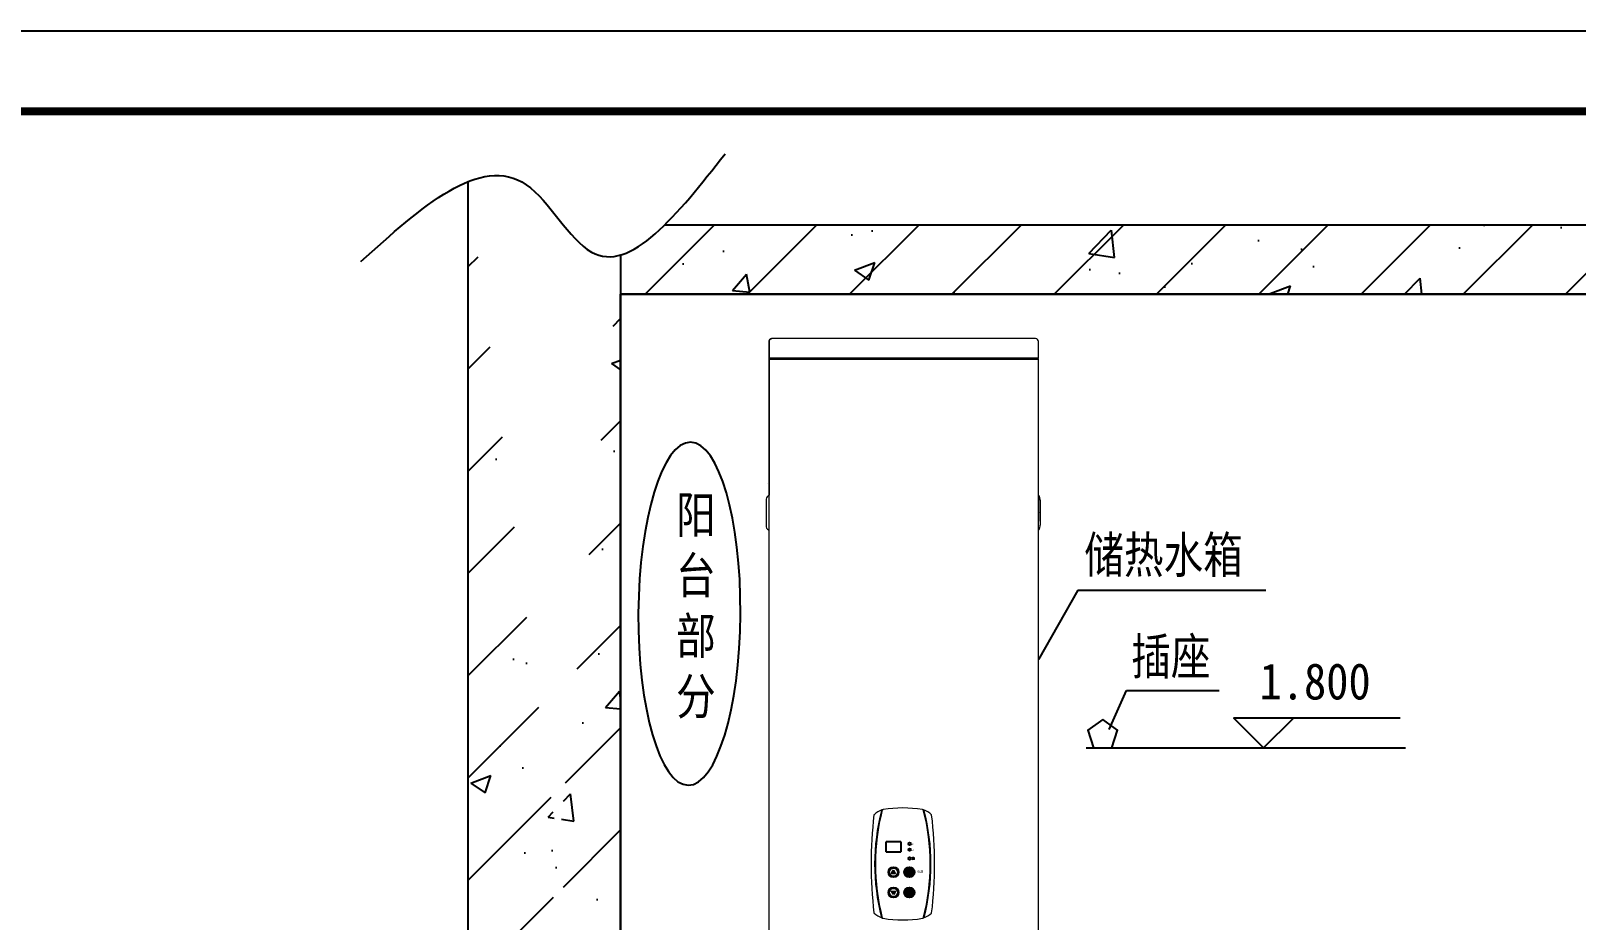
# Model space of a CAD drawing. Extents: x 27938 to 650306, y -92720 to 1524912.
# Drawn here: x 309079 to 328308, y 922607 to 933674 of the extents above; entities that cross this region are included whole.
import ezdxf

# ---------------------------------------------------------------- set-up
doc = ezdxf.new("R2010")
doc.units = 0
doc.header["$LTSCALE"] = 1000
doc.header["$MEASUREMENT"] = 0
doc.linetypes.add('DASH', pattern=[0.35, 0.25, -0.1])
for name, color, linetype in [('100L夹套一键通外壳-GMO', 7, 'Continuous'), ('AXIS', 3, 'Continuous'), ('TWT_TEXT', 7, 'Continuous'), ('图框', 140, 'Continuous'), ('太阳能', 252, 'Continuous'), ('实线层', 7, 'Continuous'), ('显示器外壳', 7, 'Continuous'), ('灌液口封盖', 7, 'Continuous'), ('立式GL10015DBJ外壳', 7, 'Continuous'), ('装饰圈', 7, 'Continuous'), ('装饰面板', 7, 'Continuous')]:
    doc.layers.add(name, color=color, linetype=linetype)
doc.layers.add('CAXA0', color=7, linetype='Continuous', lineweight=70)
doc.layers.add('yichutu', color=7, linetype='Continuous', true_color=0xffffff, plot=False)
doc.styles.add('_TWT_DIM', font='', dxfattribs={"width": 0.8, "height": 3.5})
doc.styles.add('字高3.5', font='', dxfattribs={"height": 3})
doc.styles.get('_TWT_DIM').set_extended_font_data('FangSong_GB2312')
doc.styles.get('字高3.5').set_extended_font_data('SimSun')
pattern_1 = [(45, (150208.2, 819885.8), (-636.396, 636.396), []), (50, (150208.2, 819885.8), (2582.137, -225.908), [270, -2970]), (355, (150208.2, 819885.8), (-499.505, 2707.892), [216, -2376]), (100.4514, (150423.4, 819867), (2082.634, 2481.982), [229.465, -2524.11]), (46.1842, (150208.2, 820605.8), (3842.07, -595.87), [405, -4455]), (96.6356, (150528.4, 820556), (3364.786, 3506.824), [344.2, -3786.17]), (351.1842, (150208.2, 820606), (3364.78, 3506.83), [324, -3564]), (21, (150568.2, 820425.8), (2148.865, -1449.428), [270, -2970]), (326, (150568.2, 820425.8), (875.935, 2610.54), [216, -2376]), (71.4514, (150747.3, 820305), (3024.8, 1161.11), [229.465, -2524.11]), (37.5, (150208.2, 819885.8), (43.7755, 1198.418), [0, -2347.2, 0, -2412, 0, -2385]), (7.5, (150208.2, 819885.8), (947.05, 1419.882), [0, -1375.2, 0, -2293.2, 0, -909]), (327.5, (149405.4, 819885.8), (1921.7608, -81.1975), [0, -900, 0, -2808, 0, -3726]), (317.5, (149045.4, 819885.8), (2099.47, 360.378), [0, -1170, 0, -1864.8, 0, -2646])]

# ---------------------------------------------------------------- blocks, each defined once
blk = doc.blocks.new('TK')
at = {"layer": '图框'}
blk.add_lwpolyline([(465375, 548714), (549475, 548714), (549475, 489314), (465375, 489314)], close=True, dxfattribs=at)
blk.add_lwpolyline([(465375, 548714), (549475, 548714), (549475, 489314), (465375, 489314)], close=True, dxfattribs=at)
at = {"layer": '图框', "const_width": 100}
blk.add_lwpolyline([(548475, 490314), (548475, 547714), (467875, 547714), (467875, 490314)], close=True, dxfattribs=at)
blk = doc.blocks.new('yct-841-594-84100-59399.9999999999-100-1000.0')
at = {"layer": 'yichutu', "color": 7, "true_color": 0xffffff}
blk.add_lwpolyline([(0, 0), (0, 59400), (84100, 59400), (84100, 0)], close=True, dxfattribs=at)

msp = doc.modelspace()

# ---------------------------------------------------------------- hatches: boundary and pattern name
at = {"layer": '100L夹套一键通外壳-GMO', "linetype": 'Continuous'}
h = msp.add_hatch(color=256, dxfattribs=at)
h.dxf.hatch_style = 1
h.paths.add_polyline_path([(319812.4, 923229.9), (319789, 923189.4), (319835.8, 923189.4)])
h.paths.add_polyline_path([(319835.8, 922964.4), (319789, 922964.4), (319812.4, 922923.9)])
h = msp.add_hatch(color=256, dxfattribs=at)
h.dxf.hatch_style = 1
h.paths.add_polyline_path([(320073.4, 923202.9, 1), (319947.4, 923202.9, 1)])
h = msp.add_hatch(color=256, dxfattribs=at)
h.dxf.hatch_style = 1
h.paths.add_polyline_path([(320073.4, 922950.9, 1), (319947.4, 922950.9, 1)])
at = {"layer": '实线层', "lineweight": -2}
h = msp.add_hatch(dxfattribs=at)
h.set_pattern_fill('钢筋混凝土', color=256, scale=360)
h.set_pattern_definition(pattern_1)
edge = h.paths.add_edge_path()
edge.add_line((316417.7, 930885.1), (316417.7, 917747.1))
edge.add_line((314516.9, 931797.3), (314516.9, 919139.8))
edge.add_line((314516.9, 919139.8), (314516.9, 917064.3))
edge.add_line((314516.9, 917064.3), (316417.7, 917747.1))
edge.add_line((314516.9, 916599.7), (314516.9, 909655.5))
edge.add_line((316417.7, 917282.5), (316417.7, 905419.9))
edge.add_line((314516.9, 916599.7), (316417.7, 917282.5))
edge.add_line((314516.9, 906302.4), (314516.9, 912724.3))
h = msp.add_hatch(dxfattribs=at)
h.set_pattern_fill('钢筋混凝土', color=256, scale=360)
h.set_pattern_definition(pattern_1)
edge = h.paths.add_edge_path()
edge.add_line((316969, 931261.8), (329914.2, 931261.8))
edge.add_line((329914.2, 931261.8), (329914.2, 930396.3))
edge.add_line((329914.2, 930396.3), (316417.7, 930396.3))
at = {"layer": '立式GL10015DBJ外壳', "lineweight": 0}
h = msp.add_hatch(dxfattribs=at)
h.set_pattern_fill('LINE', color=0, scale=115.079139, angle=45, style=0)
h.set_pattern_definition([(45, (314854.9, 919579.4), (-258.36, 258.36), [])])
edge = h.paths.add_edge_path()
edge.add_line((318261.5, 929584.4), (318261.5, 927894.1))
edge.add_spline(control_points=[(318261.5, 927894.1), (318262.7, 927895.3), (318263.9, 927896.4), (318265.1, 927897.6)], knot_values=[0.3947288, 0.3947288, 0.3947288, 0.3947288, 0.3951256, 0.3951256, 0.3951256, 0.3951256], degree=3, periodic=0)
edge.add_line((318265.1, 927897.6), (318265.1, 929584.4))
edge.add_spline(control_points=[(318265.1, 929584.4), (318265.1, 929585.3), (318265.5, 929586.3), (318266.9, 929587.6), (318267.8, 929588), (318268.8, 929588)], knot_values=[0, 0, 0, 0, 0.5, 0.5, 1, 1, 1, 1], degree=3, periodic=0)
edge.add_line((318268.8, 929588), (318283.9, 929588))
edge.add_spline(control_points=[(318283.9, 929588), (318284.9, 929588), (318285.8, 929588.1), (318287.6, 929588.9), (318288.4, 929589.4), (318289.7, 929590.7), (318290.2, 929591.5), (318291, 929593.3), (318291.2, 929594.2), (318291.2, 929595.2)], knot_values=[0, 0, 0, 0, 0.25, 0.25, 0.5, 0.5, 0.75, 0.75, 1, 1, 1, 1], degree=3, periodic=0)
edge.add_line((318291.2, 929595.2), (318291.1, 929624.7))
edge.add_spline(control_points=[(318291.1, 929624.7), (318291.3, 929626.1), (318290.9, 929627.6), (318289.4, 929630.1), (318288.3, 929631.2), (318287, 929631.8)], knot_values=[0, 0, 0, 0, 0.5, 0.5, 1, 1, 1, 1], degree=3, periodic=0)
edge.add_line((318287, 929631.8), (318281.4, 929634.3))
edge.add_spline(control_points=[(318281.4, 929634.3), (318280.9, 929634.6), (318280.4, 929635), (318280, 929636.2), (318280, 929636.9), (318280.2, 929637.4)], knot_values=[0, 0, 0, 0, 0.5, 0.5, 1, 1, 1, 1], degree=3, periodic=0)
edge.add_spline(control_points=[(318280.2, 929637.4), (318292, 929664.6), (318303.9, 929691.9), (318315.7, 929719.1)], knot_values=[0, 0, 0, 0, 1, 1, 1, 1], degree=3, periodic=0)
edge.add_line((318315.7, 929719.1), (318312.4, 929720.5))
edge.add_spline(control_points=[(318312.4, 929720.5), (318300.5, 929693.3), (318288.7, 929666.1), (318276.9, 929638.9)], knot_values=[0, 0, 0, 0, 1, 1, 1, 1], degree=3, periodic=0)
edge.add_spline(control_points=[(318276.9, 929638.9), (318276.6, 929638.2), (318276.4, 929637.4), (318276.4, 929635.8), (318276.5, 929635.1), (318277.1, 929633.6), (318277.5, 929632.9), (318278.6, 929631.8), (318279.2, 929631.4), (318279.9, 929631)], knot_values=[0, 0, 0, 0, 0.25, 0.25, 0.5, 0.5, 0.75, 0.75, 1, 1, 1, 1], degree=3, periodic=0)
edge.add_line((318279.9, 929631), (318285.4, 929628.5))
edge.add_spline(control_points=[(318285.4, 929628.5), (318286.1, 929628.2), (318286.6, 929627.8), (318287.3, 929626.6), (318287.5, 929625.9), (318287.5, 929625.2)], knot_values=[0, 0, 0, 0, 0.5, 0.5, 1, 1, 1, 1], degree=3, periodic=0)
edge.add_line((318287.5, 929625.2), (318287.5, 929595.2))
edge.add_spline(control_points=[(318287.5, 929595.2), (318287.5, 929594.2), (318287.2, 929593.3), (318285.8, 929591.9), (318284.9, 929591.6), (318283.9, 929591.6)], knot_values=[0, 0, 0, 0, 0.5, 0.5, 1, 1, 1, 1], degree=3, periodic=0)
edge.add_line((318283.9, 929591.6), (318268.8, 929591.6))
edge.add_spline(control_points=[(318268.8, 929591.6), (318267.8, 929591.6), (318266.9, 929591.4), (318265.1, 929590.7), (318264.3, 929590.1), (318263, 929588.8), (318262.5, 929588), (318261.7, 929586.3), (318261.5, 929585.3), (318261.5, 929584.4)], knot_values=[0, 0, 0, 0, 0.25, 0.25, 0.5, 0.5, 0.75, 0.75, 1, 1, 1, 1], degree=3, periodic=0)

# ---------------------------------------------------------------- linework, layer by layer
at = {"color": 0, "lineweight": -3, "ltscale": 9}
msp.add_line((322496.7, 924978.5), (322713.7, 925464.3), dxfattribs=at)
at = {"color": 0, "ltscale": 9}
msp.add_line((322713.7, 925464.3), (323867.3, 925464.3), dxfattribs=at)
at = {"color": 0, "linetype": 'ByBlock', "lineweight": -3, "ltscale": 0.3}
msp.add_lwpolyline([(316969, 931261.8), (329914.2, 931261.8), (329914.2, 930396.3), (316417.7, 930396.3)], dxfattribs=at)
msp.add_lwpolyline([(322417.3, 925105.4), (322231.7, 924970.6), (322302.6, 924752.4), (322532, 924752.4), (322602.9, 924970.6)], close=True, dxfattribs=at)
at = {"layer": '100L夹套一键通外壳-GMO', "linetype": 'Continuous'}
for p, q in [((319727.7, 923586.5), (319898.7, 923586.5)), ((319723.2, 923456), (319723.2, 923582)), ((319898.7, 923451.5), (319727.7, 923451.5)), ((319903.2, 923582), (319903.2, 923456)), ((320010.8, 923230.7), (320010.8, 923207)), ((320048.1, 923374.7), (320040.7, 923374.7)), ((320066.1, 923383.7), (320057.1, 923383.7)), ((320066.1, 923365.7), (320057.1, 923365.7)), ((320066.1, 923383.7), (320066.1, 923365.7)), ((320066.1, 923380.8), (320073.6, 923380.8)), ((320066.1, 923374.7), (320077.6, 923374.7)), ((320066.1, 923368.7), (320073.6, 923368.7))]:
    msp.add_line(p, q, dxfattribs=at)
for points in [[(319812.4, 923229.9), (319789, 923189.4), (319835.8, 923189.4)], [(319812.4, 922923.9), (319789, 922964.4), (319835.8, 922964.4)]]:
    msp.add_lwpolyline(points, close=True, dxfattribs=at)
for centre, radius in [((320014.3, 923555.6), 15.8), ((320014.3, 923484.4), 15.8), ((319812.4, 923202.9), 63), ((319812.4, 923202.9), 54), ((320010.4, 923202.9), 63), ((320014.3, 923374), 15.8), ((319812.4, 922950.9), 63), ((320010.4, 922950.9), 63), ((319812.4, 922950.9), 54)]:
    msp.add_circle(centre, radius, dxfattribs=at)
at = {"layer": '100L夹套一键通外壳-GMO', "color": 0, "lineweight": 0}
msp.add_arc((319645, 923854.6), 11.2, 244.98027, 255.93225, dxfattribs=at)
at = {"layer": '100L夹套一键通外壳-GMO', "linetype": 'Continuous'}
for centre, radius, start, end in [((319727.7, 923582), 4.5, 90, 180), ((319898.7, 923582), 4.5, 0, 90), ((319727.7, 923456), 4.5, 180, 270), ((319898.7, 923456), 4.5, 270, 0), ((320010.8, 923204.1), 14.1, 116.60836, 270), ((320010.8, 923204.1), 14.1, 270, 63.39164), ((320057.1, 923374.7), 9, 90, 270)]:
    msp.add_arc(centre, radius, start, end, dxfattribs=at)
at = {"layer": 'AXIS', "color": 0}
msp.add_line((322105.3, 926712.3), (321617.6, 925850.5), dxfattribs=at)
at = {"layer": 'AXIS', "color": 0, "lineweight": -3}
msp.add_line((322105.3, 926712.3), (324447.6, 926712.3), dxfattribs=at)
at = {"layer": 'CAXA0', "color": 0, "lineweight": 0}
for p, q in [((318261.5, 929807.7), (318261.5, 929599.1)), ((318265.1, 929807.7), (318265.1, 929599.1)), ((318712.4, 929843.6), (318297.7, 929843.6)), ((318829, 929843.6), (318712.4, 929843.6)), ((321039.2, 929843.6), (318830, 929843.6)), ((321156.8, 929843.6), (321040.1, 929843.6)), ((321455.3, 929843.6), (321156.8, 929843.6)), ((321581.7, 929843.6), (321455.3, 929843.6)), ((321617.6, 929599.1), (321617.6, 929807.7)), ((318261.5, 929584.4), (318261.5, 927894.1)), ((321617.6, 929599.1), (318265.1, 929599.1)), ((318271.7, 929599.1), (318265.1, 929599.1)), ((321617.6, 929584.4), (318265.1, 929584.4)), ((318431.7, 929584.4), (318265.1, 929584.4)), ((318265.1, 929584.4), (318265.1, 927897.6)), ((318268.7, 929591.7), (321610.4, 929591.9)), ((321617.6, 921915.1), (321617.6, 929584.4)), ((318249.7, 928046.9), (318249.9, 928046.9)), ((318228.3, 927829.2), (318228.3, 927519.7)), ((318261.5, 927894.1), (318261.5, 921649.5)), ((321618.1, 927885.2), (321614.3, 927463.6)), ((321618.1, 927892.4), (321617.9, 927892.4)), ((321639.5, 927832.8), (321639.5, 927523.3)), ((321639.5, 927785.9), (321639.5, 927678)), ((321639.5, 927570.2), (321639.5, 927678))]:
    msp.add_line(p, q, dxfattribs=at)
for centre, radius, start, end in [((321581.7, 929807.7), 36, 0, 90), ((318269, 929599.2), 7.49, 180.94095, 267.72784), ((318269, 929584.2), 7.49, 92.27216, 179.05905), ((321595.4, 929595.2), 3.6, 244.95395, 270), ((321610.4, 929599.1), 7.19, 270, 0), ((321610.4, 929584.4), 7.19, 0, 90), ((318292.7, 927835.2), 64.7, 125.48901, 185.34315), ((321618.1, 927885.2), 7.19, 30.18982, 90), ((321528, 927832.8), 111.5, 0, 30.18982), ((318280.3, 927511.8), 52.6, 171.37755, 246.4716)]:
    msp.add_arc(centre, radius, start, end, dxfattribs=at)
for points in [[(318297.7, 929843.6), (318295.4, 929843.6), (318293, 929843.4), (318288.4, 929842.5), (318286.1, 929841.8), (318281.7, 929840), (318279.6, 929838.9), (318275.7, 929836.3), (318273.9, 929834.8), (318270.5, 929831.5), (318269, 929829.7), (318266.4, 929825.8), (318265.2, 929823.7), (318263.4, 929819.3), (318262.7, 929817), (318261.8, 929812.4), (318261.5, 929810), (318261.5, 929807.7)], [(318297.7, 929840), (318295.6, 929840), (318293.4, 929839.8), (318289.3, 929839), (318287.3, 929838.4), (318283.3, 929836.8), (318281.4, 929835.8), (318277.9, 929833.4), (318276.2, 929832.1), (318273.2, 929829.1), (318271.9, 929827.5), (318269.5, 929824), (318268.5, 929822.1), (318266.8, 929818.1), (318266.2, 929816.1), (318265.4, 929811.9), (318265.1, 929809.8), (318265.1, 929807.7)]]:
    msp.add_open_spline(points, degree=3, knots=[0, 0, 0, 0, 0.125, 0.125, 0.25, 0.25, 0.375, 0.375, 0.5, 0.5, 0.625, 0.625, 0.75, 0.75, 0.875, 0.875, 1, 1, 1, 1], dxfattribs=at)
msp.add_open_spline([(318255.2, 927887.9), (318255.1, 927887.9), (318258.5, 927891.1), (318265.1, 927897.6)], degree=3, dxfattribs=at)
at = {"layer": 'TWT_TEXT', "color": 0}
msp.add_line((322209.7, 924752.4), (326185.9, 924752.4), dxfattribs=at)
msp.add_lwpolyline([(326120, 925121.9), (324050.3, 925121.9), (324419.8, 924752.4), (324789.3, 925121.9)], dxfattribs=at)
at = {"layer": '太阳能', "color": 0, "linetype": 'ByBlock', "lineweight": -3, "ltscale": 100}
for p, q in [((314516.9, 931797.3), (314516.9, 906302.4)), ((316417.7, 930885.1), (316417.7, 917747.1))]:
    msp.add_line(p, q, dxfattribs=at)
at = {"layer": '太阳能', "color": 0, "linetype": 'DASH', "lineweight": -3, "ltscale": 400}
msp.add_lwpolyline([(316417.7, 930396.3), (329914.2, 930396.3), (329914.2, 918404.6), (316417.7, 918404.6)], close=True, dxfattribs=at)
at = {"layer": '太阳能', "color": 0, "linetype": 'ByBlock', "lineweight": -3, "ltscale": 100, "extrusion": (0, 0, -1)}
msp.add_ellipse((317273.3, 926420.3), major_axis=(-14.5, -2134.7), ratio=0.2977205, dxfattribs=at)
at = {"layer": '太阳能', "color": 0, "linetype": 'ByBlock', "lineweight": -3, "ltscale": 100}
msp.add_spline([(313186.4, 930803.5), (315242.7, 931759.7), (316053.1, 930921.2), (317716.5, 932143.3)], degree=3, dxfattribs=at)
at = {"layer": '显示器外壳', "color": 0, "lineweight": 0}
for centre, radius, start, end in [((320215.9, 923832.1), 27, 90.04662, 100.18856), ((320215.9, 923832.1), 15.7, 90.00061, 92.66488), ((319649.5, 922771.2), 27, 253.15438, 270.04662)]:
    msp.add_arc(centre, radius, start, end, dxfattribs=at)
at = {"layer": '灌液口封盖', "color": 0, "lineweight": 0}
msp.add_line((321617.9, 927463.6), (321618.1, 927463.6), dxfattribs=at)
for centre, radius, start, end in [((321618.1, 927470.8), 7.19, 270, 329.81018), ((321528, 927523.3), 111.5, 329.81018, 0)]:
    msp.add_arc(centre, radius, start, end, dxfattribs=at)
at = {"layer": '装饰圈', "color": 0, "lineweight": 0}
for p, q in [((319670, 923977.7), (319673.9, 923979.1)), ((320184.4, 923979.1), (320188.3, 923977.7)), ((319673.9, 922633.1), (319670, 922634.5)), ((320188.3, 922634.5), (320184.4, 922633.1))]:
    msp.add_line(p, q, dxfattribs=at)
for centre, radius, start, end in [((319776.3, 923691.1), 305.7, 110.34719, 132.03842), ((322217.8, 923306.1), 2639.2, 165.41857, 194.58097), ((322253.2, 923306.1), 2665.7, 165.37642, 194.62358), ((319674.6, 923967.2), 11.5, 113.39213, 162.95067), ((317605.1, 923306.1), 2665.7, 345.37642, 14.62358), ((320183.7, 923967.2), 11.5, 17.15907, 66.49325), ((320082, 923691.1), 305.7, 47.96161, 69.65155), ((317640.5, 923306.1), 2639.2, 345.41857, 14.58097), ((324622.2, 923306.1), 5088.7, 173.12389, 186.87611), ((319574.6, 923914.8), 4.5, 132.03838, 173.12389), ((320283.7, 923914.8), 4.5, 6.87611, 47.96161), ((315236.1, 923306.1), 5088.7, 353.12389, 6.87611), ((319574.6, 922697.4), 4.5, 186.87611, 227.96162), ((319776.3, 922921.1), 305.7, 227.96162, 249.65156), ((319674.6, 922645.1), 11.5, 197.15907, 246.49326), ((320082, 922921.1), 305.7, 290.3472, 312.03843), ((320183.7, 922645.1), 11.5, 293.39214, 342.95067), ((320283.7, 922697.4), 4.5, 312.03839, 353.12389)]:
    msp.add_arc(centre, radius, start, end, dxfattribs=at)
at = {"layer": '装饰面板', "color": 0, "lineweight": 0}
for centre, radius, start, end in [((322253.2, 923306.1), 2665.7, 165.37642, 194.62358), ((319776.3, 923691.1), 305.7, 107.33672, 109.58145), ((319929.2, 922503.4), 1499.5, 80.63768, 99.36231), ((320082, 923691.1), 305.7, 70.41854, 72.66323), ((317605.1, 923306.1), 2665.7, 345.37642, 14.62358), ((319776.3, 922921.1), 305.7, 250.41855, 252.66328), ((319929.2, 924108.8), 1499.5, 260.63769, 279.36232), ((320082, 922921.1), 305.7, 287.33677, 289.58146)]:
    msp.add_arc(centre, radius, start, end, dxfattribs=at)

# ---------------------------------------------------------------- block references
msp.add_blockref('TK', (-205160.9, 384960))
at = {"layer": 'yichutu'}
msp.add_blockref('yct-841-594-84100-59399.9999999999-100-1000.0', (260214.1, 874273.7), dxfattribs=at)

# ---------------------------------------------------------------- texts
at = {"layer": '100L夹套一键通外壳-GMO', "linetype": 'Continuous', "char_height": 9, "width": 27, "attachment_point": 1, "style": '字高3.5'}
for s, insert in [('设定温度', (320040.7, 923570.4)), ('实际温度', (320040.7, 923495.4))]:
    msp.add_mtext(s, dxfattribs=dict(at, insert=insert))
at = {"layer": '100L夹套一键通外壳-GMO', "linetype": 'Continuous', "char_height": 27, "attachment_point": 1, "style": '字高3.5'}
for s, insert in [('电源\\P  ', (320106.7, 923223.9)), ('即热', (319978.2, 922970))]:
    msp.add_mtext(s, dxfattribs=dict(at, insert=insert))
at = {"layer": 'TWT_TEXT', "color": 0, "style": '_TWT_DIM', "width": 0.9}
msp.add_text('1.800', height=451.72, dxfattribs=at).set_placement((324368.8, 925353.1))
at = {"layer": 'TWT_TEXT', "color": 0, "attachment_point": 1, "style": '_TWT_DIM'}
for s, insert, char_height, width in [('阳\\P台\\P部\\P分', (317108.3, 927876.4), 451.7, 83304.574), ('{\\fFangSong|b0|i0|c134|p49;储热水箱}', (322188, 927378.6), 451.721, 3489.128), ('{\\fFangSong|b0|i0|c134|p49;插座}', (322771.6, 926115.1), 451.721, 3489.128)]:
    msp.add_mtext(s, dxfattribs=dict(at, insert=insert, char_height=char_height, width=width))

doc.saveas('drawing.dxf')
